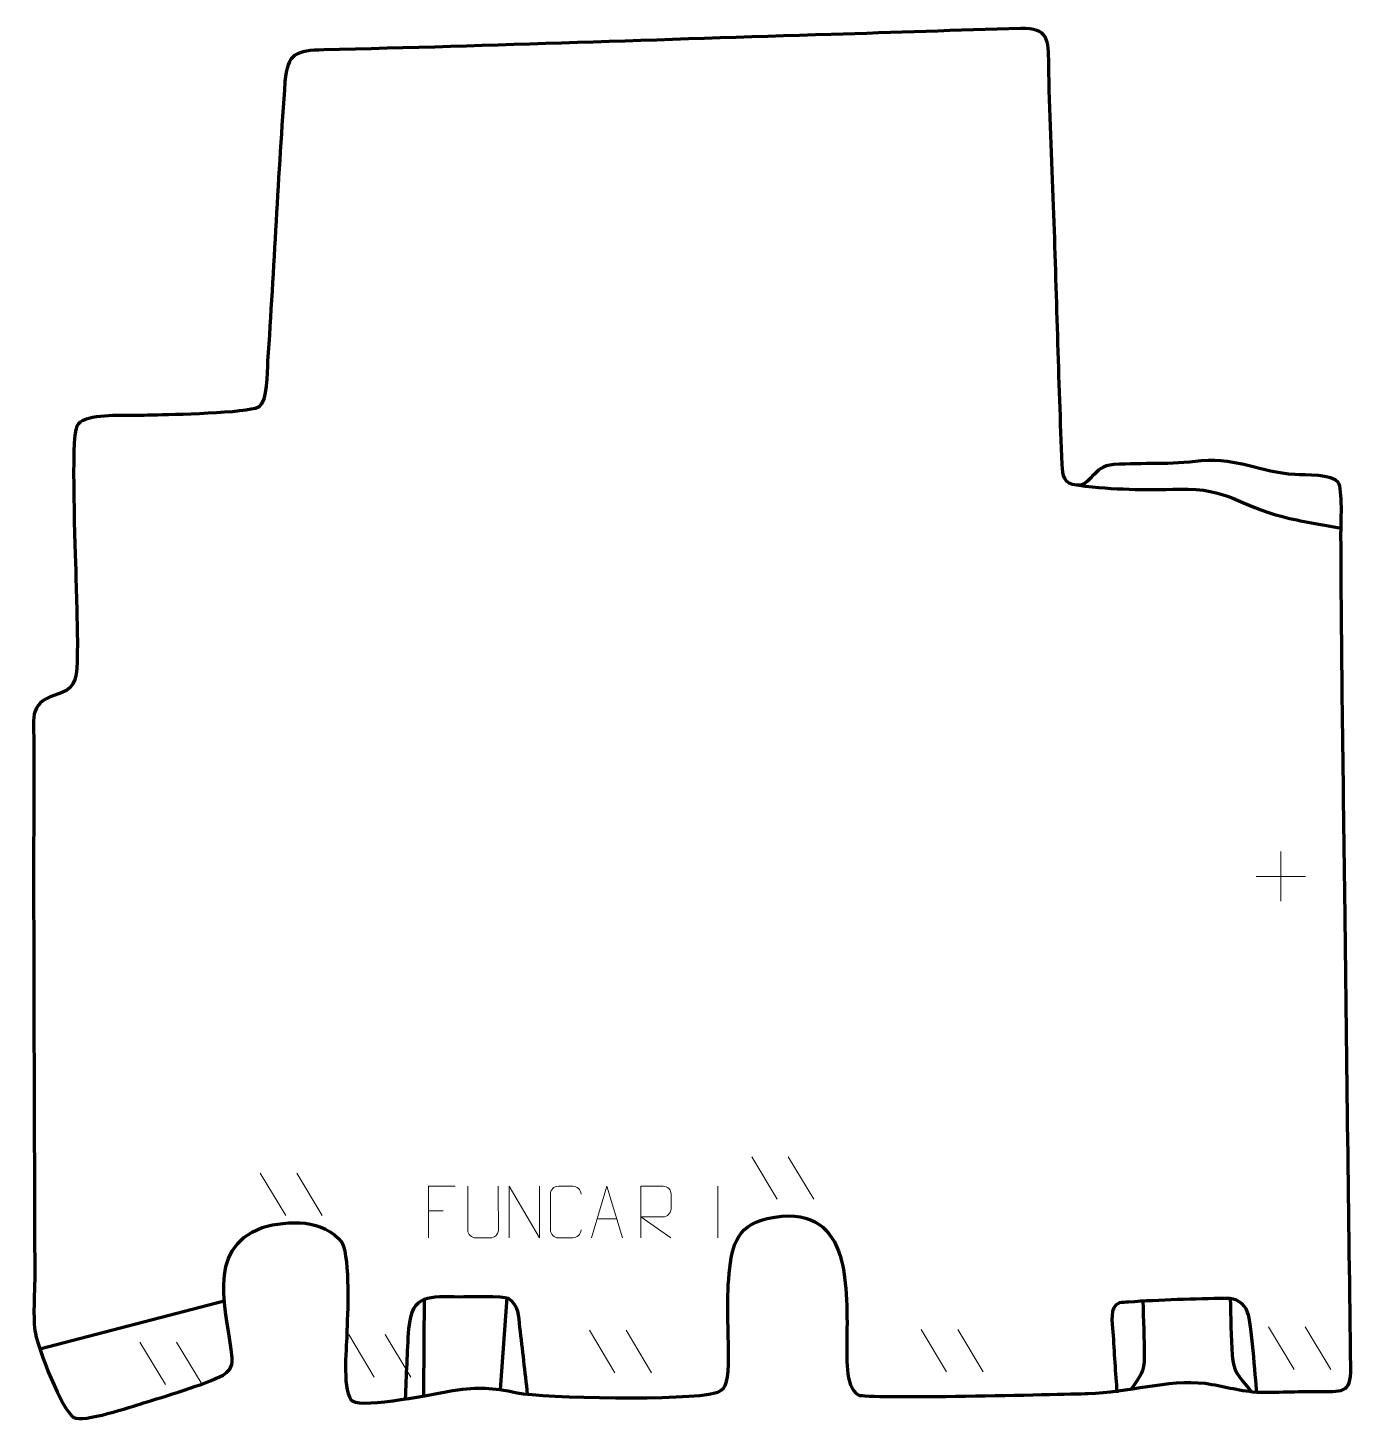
# Model space of a CAD drawing. Header units: millimetres. Extents: x 876 to 1517, y 107 to 783.
import ezdxf

# ---------------------------------------------------------------- set-up
doc = ezdxf.new("R2010")
doc.units = ezdxf.units.MM
doc.header["$MEASUREMENT"] = 0
doc.layers.add('layer 2', color=7, linetype='Continuous')
doc.layers.add('layer 3', color=7, linetype='Continuous')

msp = doc.modelspace()

# ---------------------------------------------------------------- linework, layer by layer
at = {"layer": 'layer 2', "color": 142, "lineweight": 158}
for points, knots in [([(1385.1245, 561.3074), (1402.8258, 559.0947), (1416.2908, 559.1141), (1433.9753, 559.4724), (1433.9753, 559.4724), (1457.6142, 559.9515), (1462.6778, 551.5218), (1483.7672, 546.1481), (1483.7672, 546.1481), (1493.064, 543.7793), (1502.7421, 542.3268), (1512.1896, 540.6218)], [0, 0, 0, 0, 0.25, 0.25, 0.25, 0.25, 0.5, 0.5, 0.5, 0.5, 1, 1, 1, 1]), ([(1059.14, 118.9771), (1059.6025, 130.1707), (1059.9742, 141.6254), (1060.7235, 152.7801), (1060.7235, 152.7801), (1062.3743, 170.3158), (1070.4019, 168.4085), (1085.4725, 168.4118), (1085.4725, 168.4118), (1088.7887, 168.4125), (1106.8002, 168.9168), (1108.7388, 167.6763), (1108.7388, 167.6763), (1114.0388, 164.2846), (1113.6751, 159.194), (1114.3444, 153.5393), (1114.3444, 153.5393), (1115.6203, 142.7602), (1116.8607, 131.9755), (1118.0752, 121.1892)], [0, 0, 0, 0, 0.16666667, 0.16666667, 0.16666667, 0.16666667, 0.33333333, 0.33333333, 0.33333333, 0.33333333, 0.5, 0.5, 0.5, 0.5, 0.66666667, 0.66666667, 0.66666667, 0.66666667, 1, 1, 1, 1]), ([(1068.1265, 167.149), (1068.0567, 157.101), (1067.9868, 147.053), (1067.917, 137.0049), (1067.917, 137.0049), (1067.8785, 131.4785), (1067.8401, 125.9521), (1067.8017, 120.4257)], [0, 0, 0, 0, 0.33333333, 0.33333333, 0.33333333, 0.33333333, 1, 1, 1, 1]), ([(1471.3248, 122.2566), (1470.7112, 129.2106), (1468.8941, 156.0616), (1466.9532, 160.807), (1466.9532, 160.807), (1465.0096, 165.5589), (1461.5406, 167.6187), (1456.5677, 167.5527), (1456.5677, 167.5527), (1441.3762, 167.3508), (1424.368, 166.8018), (1409.2379, 165.8219), (1409.2379, 165.8219), (1407.9459, 165.7382), (1406.0815, 165.6607), (1404.8278, 165.3683), (1404.8278, 165.3683), (1399.7379, 163.5073), (1401.4621, 155.6739), (1401.7073, 151.3916), (1401.7073, 151.3916), (1402.2719, 141.5288), (1402.9377, 131.6502), (1403.6279, 121.7944)], [0, 0, 0, 0, 0.14285714, 0.14285714, 0.14285714, 0.14285714, 0.28571429, 0.28571429, 0.28571429, 0.28571429, 0.42857143, 0.42857143, 0.42857143, 0.42857143, 0.57142857, 0.57142857, 0.57142857, 0.57142857, 0.71428571, 0.71428571, 0.71428571, 0.71428571, 1, 1, 1, 1]), ([(1416.1734, 166.1021), (1416.3893, 157.4873), (1416.9563, 147.9317), (1416.891, 139.4526), (1416.891, 139.4526), (1416.8309, 131.6546), (1414.9171, 130.0825), (1410.6271, 123.7259)], [0, 0, 0, 0, 0.33333333, 0.33333333, 0.33333333, 0.33333333, 1, 1, 1, 1]), ([(1458.5174, 167.5492), (1458.8349, 158.6808), (1458.8523, 148.7437), (1459.4521, 140.0406), (1459.4521, 140.0406), (1459.9954, 132.1586), (1462.6133, 129.8606), (1467.4846, 123.9014), (1467.4846, 123.9014), (1467.4846, 123.9014), (1468.6189, 122.5137), (1468.6189, 122.5137)], [0, 0, 0, 0, 0.25, 0.25, 0.25, 0.25, 0.5, 0.5, 0.5, 0.5, 1, 1, 1, 1])]:
    msp.add_open_spline(points, degree=3, knots=knots, dxfattribs=at)
for points in [[(881.9658, 143.2139), (881.9658, 143.2139), (971.3332, 166.4295), (971.3332, 166.4295)], [(1108.2411, 167.8524), (1108.2411, 167.8524), (1104.9913, 123.3947), (1104.9913, 123.3947)]]:
    msp.add_open_spline(points, degree=3, dxfattribs=at)
at = {"layer": 'layer 3', "color": 242, "lineweight": 158}
msp.add_open_spline([(1000.7262, 756.8601), (1001.7445, 770.5862), (1006.3047, 771.8297), (1019.4929, 772.1376), (1019.4929, 772.1376), (1101.3256, 774.0483), (1183.3994, 777.1516), (1265.2533, 779.6149), (1265.2533, 779.6149), (1295.8194, 780.5358), (1326.5313, 781.7081), (1357.0786, 782.4656), (1357.0786, 782.4656), (1370.4664, 782.7976), (1370.5053, 776.9965), (1370.6392, 765.3302), (1370.6392, 765.3302), (1370.8989, 742.7044), (1372.1868, 719.1549), (1372.9821, 696.4406), (1372.9821, 696.4406), (1374.4346, 654.8099), (1375.3595, 612.8837), (1377.1807, 571.3083), (1377.1807, 571.3083), (1377.4042, 566.2076), (1377.8757, 561.6721), (1384.1558, 561.2999), (1384.1558, 561.2999), (1391.1739, 560.884), (1391.5993, 570.4969), (1402.1336, 571.3844), (1402.1336, 571.3844), (1416.9148, 572.2443), (1429.2469, 571.1439), (1444.3504, 573.1083), (1444.3504, 573.1083), (1463.3363, 574.5535), (1472.2675, 567.5186), (1489.9909, 566.5255), (1489.9909, 566.5255), (1494.4599, 566.275), (1508.285, 566.6425), (1510.8298, 562.7257), (1510.8298, 562.7257), (1513.106, 559.2224), (1512.1175, 542.5377), (1512.1377, 537.231), (1512.1377, 537.231), (1512.3686, 476.6532), (1513.3889, 416.0723), (1514.0981, 355.4982), (1514.0981, 355.4982), (1514.9626, 281.6405), (1515.978, 207.7738), (1516.8931, 133.9164), (1516.8931, 133.9164), (1517.0516, 121.1207), (1512.3565, 122.5261), (1500.7513, 122.559), (1500.7513, 122.559), (1491.0896, 122.5545), (1480.8574, 122.039), (1471.3248, 122.2566), (1471.3248, 122.2566), (1461.5789, 123.0263), (1455.2906, 125.1923), (1446.3523, 126.4873), (1446.3523, 126.4873), (1428.1704, 128.4785), (1408.8173, 121.9915), (1389.7524, 121.5089), (1389.7524, 121.5089), (1375.9858, 121.1603), (1281.9521, 118.8256), (1278.3705, 120.8121), (1278.3705, 120.8121), (1271.5476, 124.5962), (1273.0356, 140.4518), (1272.8893, 147.6616), (1272.8893, 147.6616), (1272.9379, 175.2509), (1274.7171, 214.8012), (1234.2772, 206.3161), (1234.2772, 206.3161), (1218.2547, 202.4399), (1217.0677, 191.7775), (1215.6209, 176.9439), (1215.6209, 176.9439), (1214.4078, 162.4248), (1215.8176, 150.0166), (1215.5331, 135.7471), (1215.5331, 135.7471), (1215.3338, 125.7541), (1213.5949, 123.0175), (1209.1141, 121.7976), (1209.1141, 121.7976), (1195.4803, 118.0856), (1125.8691, 119.2431), (1113.1459, 121.8843), (1113.1459, 121.8843), (1100.5736, 124.4943), (1095.146, 124.8467), (1082.0833, 123.0212), (1082.0833, 123.0212), (1073.9223, 121.6122), (1038.9354, 114.2802), (1033.5489, 117.8087), (1033.5489, 117.8087), (1028.2455, 121.2827), (1030.4865, 143.2952), (1030.6749, 149.8733), (1030.6749, 149.8733), (1030.9711, 160.2147), (1032.3949, 185.8715), (1028.3724, 194.5357), (1028.3724, 194.5357), (1019.483, 206.238), (1002.5172, 205.4535), (989.6443, 201.9882), (989.6443, 201.9882), (961.469, 191.1525), (973.1092, 160.6428), (975.1713, 138.7076), (975.1713, 138.7076), (975.6325, 133.8011), (972.9648, 132.0956), (970.7258, 130.4123), (970.7258, 130.4123), (962.6758, 126.1449), (941.3403, 119.7851), (932.1545, 116.9944), (932.1545, 116.9944), (926.4089, 115.2328), (902.7853, 107.2015), (898.4619, 109.9282), (898.4619, 109.9282), (892.3824, 113.7624), (881.4212, 142.7626), (879.8421, 150.5619), (879.8421, 150.5619), (878.5429, 158.0987), (879.4979, 169.7629), (879.5169, 177.69), (879.5169, 177.69), (879.3303, 263.726), (878.7108, 349.5492), (879.1519, 435.6069), (879.1519, 435.6069), (879.2117, 447.2663), (876.215, 455.5935), (889.1994, 459.6228), (889.1994, 459.6228), (898.656, 462.5573), (899.7267, 466.0359), (900.0474, 476.0327), (900.0474, 476.0327), (900.4823, 489.5891), (899.6493, 504.0891), (899.4605, 517.7505), (899.4605, 517.7505), (899.242, 528.6769), (896.8625, 583.677), (899.8584, 589.9461), (899.8584, 589.9461), (902.6439, 595.775), (919.2948, 595.0219), (925.0582, 595.099), (925.0582, 595.099), (929.0642, 595.1526), (933.0625, 595.1682), (937.0689, 595.2599), (937.0689, 595.2599), (945.2619, 595.4801), (982.304, 596.1957), (987.8499, 599.0907), (987.8499, 599.0907), (992.4648, 602.2081), (991.9614, 615.8403), (992.3298, 621.3917), (992.3298, 621.3917), (995.3247, 666.5173), (997.3825, 711.7913), (1000.7262, 756.8601)], degree=3, knots=[0, 0, 0, 0, 0.0212766, 0.0212766, 0.0212766, 0.0212766, 0.04255319, 0.04255319, 0.04255319, 0.04255319, 0.06382979, 0.06382979, 0.06382979, 0.06382979, 0.08510638, 0.08510638, 0.08510638, 0.08510638, 0.10638298, 0.10638298, 0.10638298, 0.10638298, 0.12765957, 0.12765957, 0.12765957, 0.12765957, 0.14893617, 0.14893617, 0.14893617, 0.14893617, 0.17021277, 0.17021277, 0.17021277, 0.17021277, 0.19148936, 0.19148936, 0.19148936, 0.19148936, 0.21276596, 0.21276596, 0.21276596, 0.21276596, 0.23404255, 0.23404255, 0.23404255, 0.23404255, 0.25531915, 0.25531915, 0.25531915, 0.25531915, 0.27659574, 0.27659574, 0.27659574, 0.27659574, 0.29787234, 0.29787234, 0.29787234, 0.29787234, 0.31914894, 0.31914894, 0.31914894, 0.31914894, 0.34042553, 0.34042553, 0.34042553, 0.34042553, 0.36170213, 0.36170213, 0.36170213, 0.36170213, 0.38297872, 0.38297872, 0.38297872, 0.38297872, 0.40425532, 0.40425532, 0.40425532, 0.40425532, 0.42553191, 0.42553191, 0.42553191, 0.42553191, 0.44680851, 0.44680851, 0.44680851, 0.44680851, 0.46808511, 0.46808511, 0.46808511, 0.46808511, 0.4893617, 0.4893617, 0.4893617, 0.4893617, 0.5106383, 0.5106383, 0.5106383, 0.5106383, 0.53191489, 0.53191489, 0.53191489, 0.53191489, 0.55319149, 0.55319149, 0.55319149, 0.55319149, 0.57446809, 0.57446809, 0.57446809, 0.57446809, 0.59574468, 0.59574468, 0.59574468, 0.59574468, 0.61702128, 0.61702128, 0.61702128, 0.61702128, 0.63829787, 0.63829787, 0.63829787, 0.63829787, 0.65957447, 0.65957447, 0.65957447, 0.65957447, 0.68085106, 0.68085106, 0.68085106, 0.68085106, 0.70212766, 0.70212766, 0.70212766, 0.70212766, 0.72340426, 0.72340426, 0.72340426, 0.72340426, 0.74468085, 0.74468085, 0.74468085, 0.74468085, 0.76595745, 0.76595745, 0.76595745, 0.76595745, 0.78723404, 0.78723404, 0.78723404, 0.78723404, 0.80851064, 0.80851064, 0.80851064, 0.80851064, 0.82978723, 0.82978723, 0.82978723, 0.82978723, 0.85106383, 0.85106383, 0.85106383, 0.85106383, 0.87234043, 0.87234043, 0.87234043, 0.87234043, 0.89361702, 0.89361702, 0.89361702, 0.89361702, 0.91489362, 0.91489362, 0.91489362, 0.91489362, 0.93617021, 0.93617021, 0.93617021, 0.93617021, 0.95744681, 0.95744681, 0.95744681, 0.95744681, 1, 1, 1, 1], dxfattribs=at)
at = {"layer": 'layer 3', "color": 250, "lineweight": 9}
for points in [[(1483.0166, 383.915), (1483.0166, 383.915), (1483.0166, 359.9371), (1483.0166, 359.9371)], [(1483.0166, 383.915), (1483.0166, 383.915), (1483.0166, 359.9371), (1483.0166, 359.9371)], [(1471.0277, 371.926), (1471.0277, 371.926), (1495.0056, 371.926), (1495.0056, 371.926)], [(1471.0277, 371.926), (1471.0277, 371.926), (1495.0056, 371.926), (1495.0056, 371.926)], [(1226.755, 236.1104), (1226.755, 236.1104), (1239.1193, 215.5661), (1239.1193, 215.5661)], [(1244.4849, 236.1104), (1244.4849, 236.1104), (1256.8492, 215.5661), (1256.8492, 215.5661)], [(988.7132, 228.2673), (988.7132, 228.2673), (1001.0775, 207.723), (1001.0775, 207.723)], [(1006.4431, 228.2673), (1006.4431, 228.2673), (1018.8074, 207.723), (1018.8074, 207.723)], [(1210.3497, 221.8861), (1210.3497, 221.8861), (1210.3497, 196.912), (1210.3497, 196.912)], [(1070.2271, 209.9961), (1070.2271, 209.9961), (1077.3952, 209.9961), (1077.3952, 209.9961)], [(1151.9162, 206.1717), (1151.9162, 206.1717), (1161.4119, 206.1717), (1161.4119, 206.1717)], [(1031.5919, 150.0514), (1031.5919, 150.0514), (1043.9562, 129.5071), (1043.9562, 129.5071)], [(1049.3218, 150.0514), (1049.3218, 150.0514), (1061.6861, 129.5071), (1061.6861, 129.5071)], [(1148.1575, 152.1367), (1148.1575, 152.1367), (1160.5218, 131.5924), (1160.5218, 131.5924)], [(1165.8874, 152.1367), (1165.8874, 152.1367), (1178.2517, 131.5924), (1178.2517, 131.5924)], [(1308.792, 152.6028), (1308.792, 152.6028), (1321.1563, 132.0585), (1321.1563, 132.0585)], [(1326.5219, 152.6028), (1326.5219, 152.6028), (1338.8862, 132.0585), (1338.8862, 132.0585)], [(1477.0832, 153.7619), (1477.0832, 153.7619), (1489.4475, 133.2176), (1489.4475, 133.2176)], [(1494.8131, 153.7619), (1494.8131, 153.7619), (1507.1774, 133.2176), (1507.1774, 133.2176)], [(930.4888, 146.41), (930.4888, 146.41), (942.8531, 125.8657), (942.8531, 125.8657)], [(948.2187, 146.41), (948.2187, 146.41), (960.583, 125.8657), (960.583, 125.8657)]]:
    msp.add_open_spline(points, degree=3, dxfattribs=at)
for points, knots in [([(1083.1011, 221.8758), (1083.1011, 221.8758), (1070.2271, 221.8758), (1070.2271, 221.8758), (1070.2271, 221.8758), (1070.2271, 221.8758), (1070.2271, 196.9222), (1070.2271, 196.9222)], [0, 0, 0, 0, 0.33333333, 0.33333333, 0.33333333, 0.33333333, 1, 1, 1, 1]), ([(1103.9913, 221.88), (1103.9909, 216.3405), (1104.0867, 206.1387), (1104.0871, 200.5983), (1104.0871, 200.5983), (1103.9473, 198.3588), (1102.2701, 196.9326), (1100.1224, 196.9221), (1100.1224, 196.9221), (1097.7905, 196.9225), (1095.4586, 196.9225), (1093.1271, 196.9221), (1093.1271, 196.9221), (1091.2021, 196.8206), (1089.23, 198.6371), (1089.2412, 200.5816), (1089.2412, 200.5816), (1089.2415, 206.1435), (1089.3369, 216.3189), (1089.3365, 221.88)], [0, 0, 0, 0, 0.16666667, 0.16666667, 0.16666667, 0.16666667, 0.33333333, 0.33333333, 0.33333333, 0.33333333, 0.5, 0.5, 0.5, 0.5, 0.66666667, 0.66666667, 0.66666667, 0.66666667, 1, 1, 1, 1]), ([(1109.3367, 196.9223), (1109.3367, 196.9223), (1109.3367, 221.8758), (1109.3367, 221.8758), (1109.3367, 221.8758), (1109.3367, 221.8758), (1123.9915, 196.9223), (1123.9915, 196.9223), (1123.9915, 196.9223), (1123.9915, 196.9223), (1123.9915, 221.8758), (1123.9915, 221.8758)], [0, 0, 0, 0, 0.25, 0.25, 0.25, 0.25, 0.5, 0.5, 0.5, 0.5, 1, 1, 1, 1]), ([(1144.0871, 200.74), (1143.9473, 198.4166), (1142.2701, 196.937), (1140.1224, 196.9262), (1140.1224, 196.9262), (1137.7905, 196.9266), (1135.4586, 196.9266), (1133.1271, 196.9262), (1133.1271, 196.9262), (1131.2021, 196.8208), (1129.23, 198.7053), (1129.2412, 200.7226), (1129.2412, 200.7226), (1129.2416, 206.4927), (1129.2416, 212.2624), (1129.2412, 218.0317), (1129.2412, 218.0317), (1129.2454, 220.1698), (1130.9921, 221.889), (1133.1445, 221.8755), (1133.1445, 221.8755), (1135.4702, 221.8755), (1137.7963, 221.8755), (1140.1224, 221.8755), (1140.1224, 221.8755), (1142.069, 221.911), (1144.0604, 220.4195), (1144.0871, 217.9819)], [0, 0, 0, 0, 0.125, 0.125, 0.125, 0.125, 0.25, 0.25, 0.25, 0.25, 0.375, 0.375, 0.375, 0.375, 0.5, 0.5, 0.5, 0.5, 0.625, 0.625, 0.625, 0.625, 0.75, 0.75, 0.75, 0.75, 1, 1, 1, 1]), ([(1149.1936, 196.9223), (1149.1936, 196.9223), (1156.5646, 221.8758), (1156.5646, 221.8758), (1156.5646, 221.8758), (1156.5646, 221.8758), (1164.1345, 196.9223), (1164.1345, 196.9223)], [0, 0, 0, 0, 0.33333333, 0.33333333, 0.33333333, 0.33333333, 1, 1, 1, 1]), ([(1173.0176, 196.9223), (1173.0176, 196.9223), (1173.0176, 221.8758), (1173.0176, 221.8758), (1173.0176, 221.8758), (1176.6124, 221.8758), (1180.2079, 221.8758), (1183.8031, 221.8758), (1183.8031, 221.8758), (1186.1284, 221.8381), (1187.6857, 220.3481), (1187.6816, 217.9817), (1187.6816, 217.9817), (1187.6812, 215.9462), (1187.6812, 212.8868), (1187.6816, 210.8508), (1187.6816, 210.8508), (1187.6751, 208.9753), (1185.8628, 207.0335), (1183.8533, 207.0144), (1183.8533, 207.0144), (1183.8533, 207.0144), (1173.0176, 207.0144), (1173.0176, 207.0144), (1173.0176, 207.0144), (1173.0176, 207.0144), (1187.6723, 196.9223), (1187.6723, 196.9223)], [0, 0, 0, 0, 0.125, 0.125, 0.125, 0.125, 0.25, 0.25, 0.25, 0.25, 0.375, 0.375, 0.375, 0.375, 0.5, 0.5, 0.5, 0.5, 0.625, 0.625, 0.625, 0.625, 0.75, 0.75, 0.75, 0.75, 1, 1, 1, 1])]:
    msp.add_open_spline(points, degree=3, knots=knots, dxfattribs=at)

doc.saveas('drawing.dxf')
